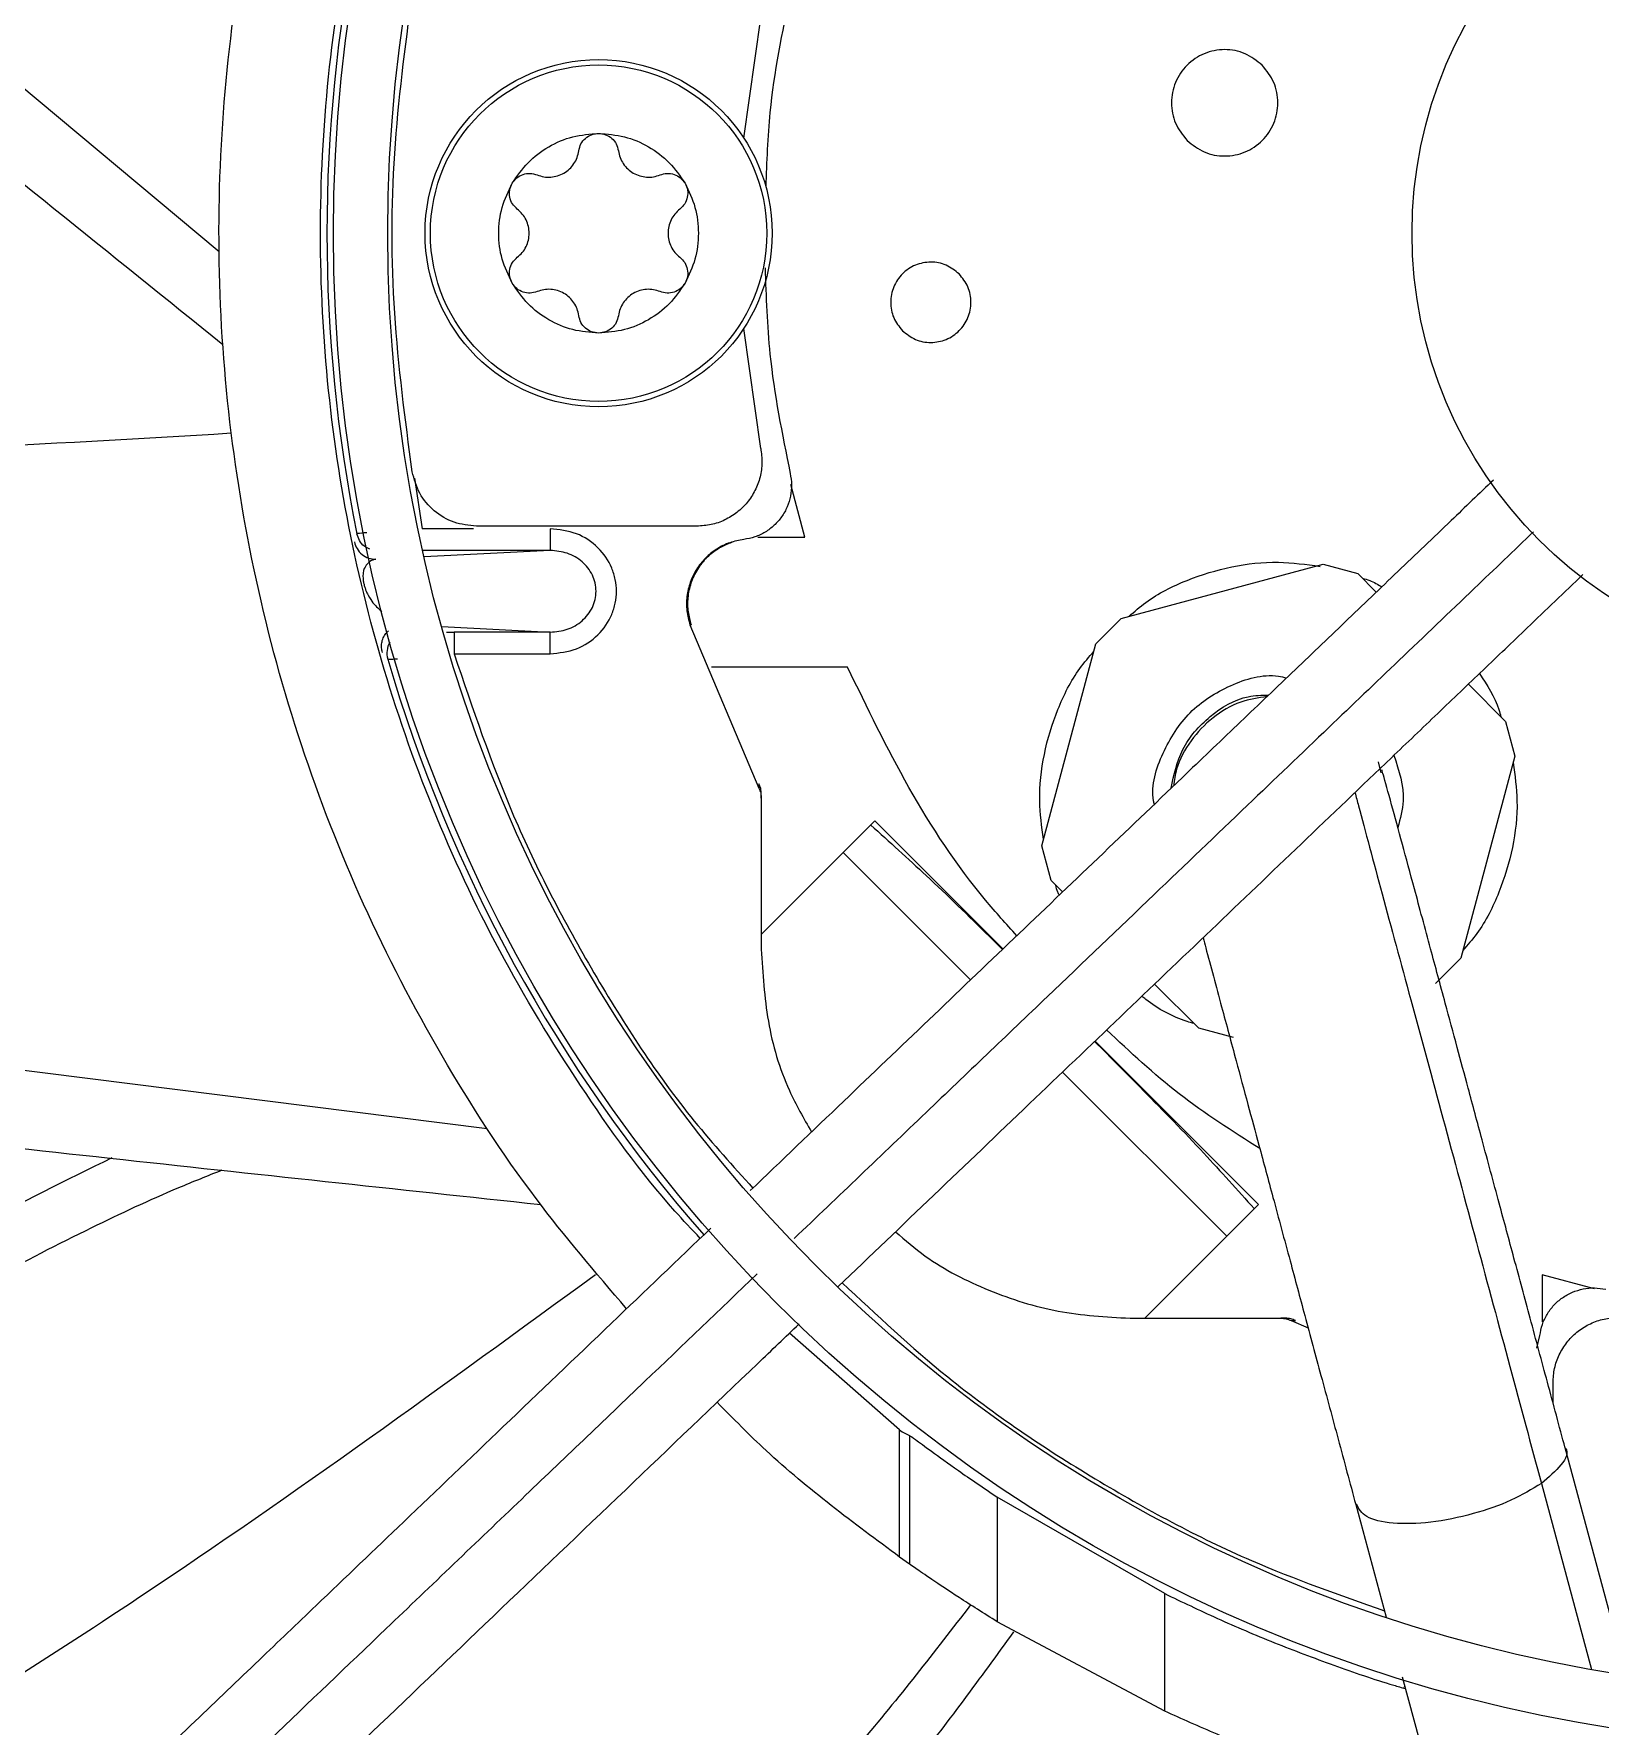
# Model space of a CAD drawing. Header units: inches. Extents: x 1229 to 1453, y -1023 to -720.
# Drawn here: x 1295.885 to 1298.728, y -927.97 to -924.899 of the extents above; entities that cross this region are included whole.
import ezdxf

# ---------------------------------------------------------------- set-up
doc = ezdxf.new("R2010")
doc.units = ezdxf.units.IN
doc.header["$MEASUREMENT"] = 0

msp = doc.modelspace()

# ---------------------------------------------------------------- linework, layer by layer
at = {"color": 18, "linetype": 'Continuous', "lineweight": 25, "true_color": 0x000000}
for p, q in [((1294.7368, -924.0533), (1296.2213, -925.294)), ((1297.1734, -925.088), (1297.2043, -924.8704)), ((1297.2043, -925.6512), (1297.1734, -925.4336)), ((1296.5758, -925.7049), (1296.5901, -925.7969)), ((1297.2841, -925.812), (1297.2589, -925.7168)), ((1296.6832, -925.7969), (1296.5901, -925.7969)), ((1297.0884, -925.7923), (1296.6883, -925.7923)), ((1296.8224, -925.7969), (1296.8224, -925.8363)), ((1297.199, -925.812), (1297.2841, -925.812)), ((1296.8224, -925.8363), (1296.5906, -925.8363)), ((1296.8224, -925.8363), (1296.5932, -925.8479)), ((1297.8587, -925.9596), (1298.2251, -925.8615)), ((1298.2251, -925.8615), (1298.2881, -925.8783)), ((1298.2881, -925.8783), (1298.3216, -925.9119)), ((1296.6254, -925.9746), (1296.8224, -925.9845)), ((1297.0759, -925.9714), (1297.0779, -925.9711)), ((1297.0759, -925.9714), (1297.201, -926.2679)), ((1297.8126, -926.0057), (1297.8587, -925.9596)), ((1296.6339, -925.9845), (1296.6478, -925.9845)), ((1296.8224, -925.9845), (1296.6478, -925.9845)), ((1297.7144, -926.3721), (1297.8126, -926.0057)), ((1296.6478, -926.0239), (1296.8224, -926.0239)), ((1297.3621, -926.0482), (1297.1149, -926.0482)), ((1298.4887, -926.0789), (1298.5563, -926.1466)), ((1298.5563, -926.1466), (1298.5732, -926.2095)), ((1298.3306, -926.2398), (1298.3256, -926.2198)), ((1298.5732, -926.2095), (1298.475, -926.5759)), ((1297.2011, -926.2598), (1297.201, -926.2679)), ((1297.2054, -926.286), (1297.2054, -926.2776)), ((1297.2054, -926.286), (1297.2054, -926.56)), ((1297.4117, -926.327), (1297.3541, -926.3846)), ((1297.4117, -926.327), (1297.644, -926.5594)), ((1297.7313, -926.4351), (1297.7144, -926.3721)), ((1297.3541, -926.3846), (1297.2054, -926.5333)), ((1297.5851, -926.6157), (1297.3541, -926.3846)), ((1297.7522, -926.456), (1297.7313, -926.4351)), ((1298.475, -926.5759), (1298.4289, -926.622)), ((1297.9995, -926.7033), (1297.9193, -926.6231)), ((1294.7869, -926.6436), (1296.708, -926.885)), ((1298.0625, -926.7202), (1297.9995, -926.7033)), ((1297.8111, -926.7265), (1298.1076, -927.023)), ((1298.05, -927.0806), (1297.7522, -926.7827)), ((1298.1076, -927.023), (1298.05, -927.0806)), ((1298.05, -927.0806), (1297.9013, -927.2293)), ((1298.7179, -927.1758), (1298.6227, -927.1506)), ((1298.6227, -927.1506), (1298.6227, -927.2357)), ((1297.8746, -927.2293), (1298.1486, -927.2293)), ((1298.1571, -927.2293), (1298.1486, -927.2293)), ((1298.1668, -927.2337), (1298.1749, -927.2336)), ((1298.1668, -927.2337), (1298.1978, -927.2468)), ((1297.4565, -927.4322), (1297.2564, -927.2565)), ((1298.613, -927.2837), (1298.6184, -927.261)), ((1298.6424, -927.3832), (1298.6424, -927.3462)), ((1297.4565, -927.6627), (1297.4565, -927.4322)), ((1297.4565, -927.4322), (1297.4609, -927.4357)), ((1297.4609, -927.4357), (1297.4743, -927.442)), ((1297.4743, -927.442), (1297.4743, -927.6754)), ((1298.7744, -927.8728), (1298.6644, -927.4648)), ((1298.6212, -927.5292), (1298.7122, -927.8668)), ((1297.9375, -927.729), (1297.6337, -927.5541)), ((1297.6337, -927.5541), (1297.6337, -927.7801)), ((1298.2843, -927.5674), (1298.3395, -927.772)), ((1297.4743, -927.6754), (1297.4565, -927.6627)), ((1297.9375, -927.9423), (1297.9375, -927.729)), ((1297.9375, -927.9423), (1297.6337, -927.7801)), ((1298.3686, -927.8799), (1298.4969, -928.3559)), ((1298.372, -927.8989), (1298.3713, -927.8983))]:
    msp.add_line(p, q, dxfattribs=at)
for centre, radius in [((1299.1739, -925.2608), 11.7126), ((1299.1739, -925.2608), 8.5704), ((1299.1739, -925.2608), 8.472), ((1299.1739, -925.2608), 6.6478), ((1299.1739, -925.2608), 6.5493), ((1299.1739, -925.2608), 4.7037), ((1299.1739, -925.2608), 4.6053), ((1299.1739, -925.2608), 2.745), ((1299.1739, -925.2608), 2.6465), ((1299.1739, -925.2608), 0.7874), ((1296.9101, -925.2608), 0.315), ((1296.9101, -925.2608), 0.3053)]:
    msp.add_circle(centre, radius, dxfattribs=at)
for centre, radius, start, end in [((1299.1739, -925.2608), 2.7569, 168.5929, 191.4071), ((1296.5652, -926.0225), 0.0394, 150.1073, 196.2689), ((1299.1739, -925.2608), 2.7569, 196.2782, 221.2445)]:
    msp.add_arc(centre, radius, start, end, dxfattribs=at)
for points, knots in [([(1287.4643, -925.2608), (1287.4692, -925.0053), (1287.4788, -924.4944), (1287.5568, -923.7313), (1287.681, -922.9748), (1287.8553, -922.228), (1288.0778, -921.4942), (1288.3479, -920.7766), (1288.6644, -920.0781), (1289.0259, -919.4019), (1289.4308, -918.7507), (1289.8774, -918.1274), (1290.3639, -917.5347), (1290.8881, -916.975), (1291.4477, -916.4508), (1292.0405, -915.9644), (1292.6637, -915.5177), (1293.3149, -915.1128), (1293.9912, -914.7513), (1294.6896, -914.4349), (1295.4073, -914.1648), (1296.141, -913.9422), (1296.8878, -913.7681), (1297.6444, -913.6432), (1298.4075, -913.568), (1299.1739, -913.5429), (1299.9402, -913.568), (1300.7033, -913.6432), (1301.4599, -913.7681), (1302.2067, -913.9422), (1302.9404, -914.1648), (1303.6581, -914.4349), (1304.3565, -914.7513), (1305.0328, -915.1128), (1305.684, -915.5177), (1306.3073, -915.9644), (1306.9, -916.4508), (1307.4597, -916.975), (1307.9838, -917.5347), (1308.4703, -918.1274), (1308.9169, -918.7507), (1309.3218, -919.4019), (1309.6833, -920.0781), (1309.9998, -920.7766), (1310.2699, -921.4942), (1310.4924, -922.228), (1310.6667, -922.9748), (1310.7909, -923.7313), (1310.8689, -924.4944), (1310.8786, -925.0053), (1310.8834, -925.2608)], [0, 0, 0, 0, 0.020833, 0.041667, 0.0625, 0.083333, 0.104167, 0.125, 0.145833, 0.166667, 0.1875, 0.208333, 0.229167, 0.25, 0.270833, 0.291667, 0.3125, 0.333333, 0.354167, 0.375, 0.395833, 0.416667, 0.4375, 0.458333, 0.479167, 0.5, 0.520833, 0.541667, 0.5625, 0.583333, 0.604167, 0.625, 0.645833, 0.666667, 0.6875, 0.708333, 0.729167, 0.75, 0.770833, 0.791667, 0.8125, 0.833333, 0.854167, 0.875, 0.895833, 0.916667, 0.9375, 0.958333, 0.979167, 1, 1, 1, 1]), ([(1296.9608, -927.2122), (1296.9047, -927.1466), (1296.7813, -927.0025), (1296.6218, -926.7557), (1296.4786, -926.4803), (1296.3657, -926.1909), (1296.2836, -925.8914), (1296.2335, -925.5849), (1296.2157, -925.2748), (1296.2305, -924.9646), (1296.2778, -924.6577), (1296.357, -924.3573), (1296.4673, -924.0671), (1296.6071, -923.7896), (1296.7767, -923.5298), (1296.9261, -923.3362), (1297.0263, -923.2379), (1297.0527, -923.2121)], [0, 0, 0, 0, 0.05882, 0.129282, 0.199743, 0.270205, 0.340667, 0.411128, 0.48159, 0.552051, 0.622513, 0.692975, 0.763436, 0.833898, 0.904359, 0.974821, 1, 1, 1, 1]), ([(1297.0945, -927.0845), (1297.079, -927.0681), (1296.9984, -926.9826), (1296.8744, -926.8087), (1296.7259, -926.5652), (1296.6052, -926.3062), (1296.5112, -926.0366), (1296.4455, -925.7587), (1296.4088, -925.4755), (1296.4014, -925.19), (1296.4234, -924.9053), (1296.4745, -924.6243), (1296.5542, -924.3501), (1296.6619, -924.0856), (1296.7957, -923.8331), (1296.9566, -923.5976), (1297.0856, -923.4341), (1297.1666, -923.3563), (1297.179, -923.3443)], [0, 0, 0, 0, 0.016441, 0.085793, 0.155147, 0.2245, 0.293853, 0.363206, 0.432559, 0.501912, 0.571266, 0.640619, 0.709972, 0.779325, 0.848678, 0.918031, 0.987384, 1, 1, 1, 1]), ([(1296.228, -925.4631), (1295.8194, -925.1342), (1295.3057, -924.7208), (1294.7963, -924.3029), (1294.6921, -924.2174)], [0, 0, 0, 0, 0.7955294, 1, 1, 1, 1]), ([(1296.5718, -925.6936), (1296.5591, -925.5978), (1296.5337, -925.4062), (1296.5337, -925.1154), (1296.5591, -924.9238), (1296.5718, -924.828)], [0, 0, 0, 0, 0.333333, 0.666667, 1, 1, 1, 1]), ([(1297.2578, -924.8248), (1297.243, -924.8968), (1297.2192, -925.0131), (1297.2151, -925.1316), (1297.2135, -925.1768)], [0, 0, 0, 0, 0.618438, 1, 1, 1, 1]), ([(1298.1146, -924.956), (1298.1046, -924.9481), (1298.0847, -924.9323), (1298.0463, -924.9253), (1298.0085, -924.9327), (1297.9764, -924.9542), (1297.9549, -924.9863), (1297.9475, -925.024), (1297.9545, -925.0625), (1297.9703, -925.0824), (1297.9782, -925.0924)], [0, 0, 0, 0, 0.1249932, 0.2499947, 0.3749962, 0.5000024, 0.6250019, 0.7500011, 0.8750005, 1, 1, 1, 1]), ([(1297.9782, -925.0924), (1297.9881, -925.1003), (1298.008, -925.1161), (1298.0465, -925.123), (1298.0842, -925.1156), (1298.1164, -925.0941), (1298.1379, -925.062), (1298.1452, -925.0243), (1298.1383, -924.9858), (1298.1225, -924.9659), (1298.1146, -924.956)], [0, 0, 0, 0, 0.125004, 0.250003, 0.375003, 0.499994, 0.625, 0.749997, 0.874994, 1, 1, 1, 1]), ([(1296.7532, -925.1702), (1296.7622, -925.1571), (1296.7801, -925.131), (1296.8186, -925.1024), (1296.8626, -925.0833), (1296.8943, -925.0809), (1296.9101, -925.0797)], [0, 0, 0, 0, 0.25, 0.50001, 0.750001, 1, 1, 1, 1]), ([(1296.8741, -925.1112), (1296.8752, -925.1069), (1296.8772, -925.0984), (1296.8857, -925.0882), (1296.897, -925.0811), (1296.9057, -925.0802), (1296.9101, -925.0797)], [0, 0, 0, 0, 0.25, 0.500031, 0.75007, 1, 1, 1, 1]), ([(1296.9101, -925.0797), (1296.9144, -925.0802), (1296.9231, -925.0811), (1296.9344, -925.0882), (1296.943, -925.0984), (1296.945, -925.1069), (1296.946, -925.1112)], [0, 0, 0, 0, 0.249996, 0.500014, 0.750022, 1, 1, 1, 1]), ([(1296.9101, -925.0797), (1296.9259, -925.0809), (1296.9575, -925.0833), (1297.0015, -925.1024), (1297.0401, -925.131), (1297.058, -925.1571), (1297.0669, -925.1702)], [0, 0, 0, 0, 0.250018, 0.500003, 0.750006, 1, 1, 1, 1]), ([(1296.7985, -925.1549), (1296.8025, -925.1562), (1296.8105, -925.1589), (1296.8232, -925.1594), (1296.8357, -925.1571), (1296.8473, -925.1521), (1296.8575, -925.1445), (1296.8657, -925.1348), (1296.8716, -925.1236), (1296.8733, -925.1153), (1296.8741, -925.1112)], [0, 0, 0, 0, 0.125008, 0.250001, 0.375007, 0.500004, 0.625003, 0.750012, 0.874992, 1, 1, 1, 1]), ([(1296.946, -925.1112), (1296.9468, -925.1153), (1296.9485, -925.1236), (1296.9545, -925.1348), (1296.9626, -925.1445), (1296.9728, -925.1521), (1296.9845, -925.1571), (1296.997, -925.1594), (1297.0097, -925.1589), (1297.0177, -925.1562), (1297.0217, -925.1549)], [0, 0, 0, 0, 0.125008, 0.249988, 0.374997, 0.499996, 0.624993, 0.749999, 0.874992, 1, 1, 1, 1]), ([(1296.7532, -925.1702), (1296.7558, -925.1667), (1296.7609, -925.1596), (1296.7727, -925.1534), (1296.7859, -925.1511), (1296.7943, -925.1536), (1296.7985, -925.1549)], [0, 0, 0, 0, 0.249989, 0.499993, 0.750051, 1, 1, 1, 1]), ([(1297.0217, -925.1549), (1297.0259, -925.1536), (1297.0343, -925.1511), (1297.0474, -925.1534), (1297.0592, -925.1596), (1297.0643, -925.1667), (1297.0669, -925.1702)], [0, 0, 0, 0, 0.2499487, 0.5000075, 0.7500107, 1, 1, 1, 1]), ([(1296.7532, -925.3513), (1296.7464, -925.3371), (1296.7326, -925.3085), (1296.7271, -925.2608), (1296.7326, -925.2131), (1296.7464, -925.1845), (1296.7532, -925.1702)], [0, 0, 0, 0, 0.25, 0.5, 0.75, 1, 1, 1, 1]), ([(1296.7625, -925.2171), (1296.7594, -925.2141), (1296.753, -925.2081), (1296.7484, -925.1956), (1296.7479, -925.1822), (1296.7515, -925.1742), (1296.7532, -925.1702)], [0, 0, 0, 0, 0.24999, 0.499996, 0.749992, 1, 1, 1, 1]), ([(1297.0669, -925.1702), (1297.0687, -925.1742), (1297.0723, -925.1822), (1297.0718, -925.1956), (1297.0671, -925.2081), (1297.0608, -925.2141), (1297.0576, -925.2171)], [0, 0, 0, 0, 0.250008, 0.500004, 0.75001, 1, 1, 1, 1]), ([(1297.0669, -925.1702), (1297.0738, -925.1845), (1297.0875, -925.2131), (1297.093, -925.2608), (1297.0875, -925.3085), (1297.0738, -925.3371), (1297.0669, -925.3513)], [0, 0, 0, 0, 0.25, 0.5, 0.75, 1, 1, 1, 1]), ([(1296.7625, -925.3045), (1296.7657, -925.3017), (1296.772, -925.2961), (1296.7788, -925.2853), (1296.7831, -925.2734), (1296.7845, -925.2608), (1296.7831, -925.2482), (1296.7788, -925.2363), (1296.772, -925.2255), (1296.7657, -925.2199), (1296.7625, -925.2171)], [0, 0, 0, 0, 0.125011, 0.250004, 0.375001, 0.5, 0.624999, 0.749996, 0.874989, 1, 1, 1, 1]), ([(1297.0576, -925.2171), (1297.0544, -925.2199), (1297.0481, -925.2255), (1297.0414, -925.2363), (1297.0371, -925.2482), (1297.0356, -925.2608), (1297.0371, -925.2734), (1297.0414, -925.2853), (1297.0481, -925.2961), (1297.0544, -925.3017), (1297.0576, -925.3045)], [0, 0, 0, 0, 0.125011, 0.250004, 0.375001, 0.5, 0.624999, 0.749996, 0.874989, 1, 1, 1, 1]), ([(1310.8834, -925.2608), (1310.8786, -925.5163), (1310.8689, -926.0272), (1310.7909, -926.7903), (1310.6667, -927.5468), (1310.4924, -928.2936), (1310.2699, -929.0274), (1309.9998, -929.745), (1309.6833, -930.4435), (1309.3218, -931.1197), (1308.9169, -931.7709), (1308.4703, -932.3942), (1307.9838, -932.9869), (1307.4597, -933.5466), (1306.9, -934.0708), (1306.3073, -934.5572), (1305.684, -935.0039), (1305.0328, -935.4088), (1304.3565, -935.7703), (1303.6581, -936.0867), (1302.9404, -936.3568), (1302.2067, -936.5794), (1301.4599, -936.7535), (1300.7033, -936.8784), (1299.9402, -936.9536), (1299.1739, -936.9787), (1298.4075, -936.9536), (1297.6444, -936.8784), (1296.8878, -936.7535), (1296.141, -936.5794), (1295.4073, -936.3568), (1294.6896, -936.0867), (1293.9912, -935.7702), (1293.3149, -935.4088), (1292.6637, -935.0039), (1292.0405, -934.5572), (1291.4477, -934.0708), (1290.8881, -933.5466), (1290.3639, -932.9869), (1289.8774, -932.3942), (1289.4308, -931.7709), (1289.0259, -931.1197), (1288.6644, -930.4435), (1288.3479, -929.745), (1288.0778, -929.0274), (1287.8553, -928.2936), (1287.681, -927.5468), (1287.5568, -926.7903), (1287.4788, -926.0272), (1287.4692, -925.5163), (1287.4643, -925.2608)], [0, 0, 0, 0, 0.020833, 0.041667, 0.0625, 0.083333, 0.104167, 0.125, 0.145833, 0.166667, 0.1875, 0.208333, 0.229167, 0.25, 0.270833, 0.291667, 0.3125, 0.333333, 0.354167, 0.375, 0.395833, 0.416667, 0.4375, 0.458333, 0.479167, 0.5, 0.520833, 0.541667, 0.5625, 0.583333, 0.604167, 0.625, 0.645833, 0.666667, 0.6875, 0.708333, 0.729167, 0.75, 0.770833, 0.791667, 0.8125, 0.833333, 0.854167, 0.875, 0.895833, 0.916667, 0.9375, 0.958333, 0.979167, 1, 1, 1, 1]), ([(1296.7532, -925.3513), (1296.7515, -925.3474), (1296.7479, -925.3394), (1296.7484, -925.326), (1296.753, -925.3135), (1296.7594, -925.3075), (1296.7625, -925.3045)], [0, 0, 0, 0, 0.250008, 0.500004, 0.75001, 1, 1, 1, 1]), ([(1297.0576, -925.3045), (1297.0608, -925.3075), (1297.0671, -925.3135), (1297.0718, -925.326), (1297.0723, -925.3394), (1297.0687, -925.3474), (1297.0669, -925.3513)], [0, 0, 0, 0, 0.24999, 0.499996, 0.749992, 1, 1, 1, 1]), ([(1297.2123, -925.3235), (1297.214, -925.3759), (1297.2181, -925.5015), (1297.2432, -925.6248), (1297.2578, -925.6967)], [0, 0, 0, 0, 0.416577, 1, 1, 1, 1]), ([(1297.5645, -925.3346), (1297.557, -925.3286), (1297.5419, -925.3167), (1297.5129, -925.3114), (1297.4844, -925.317), (1297.4601, -925.3332), (1297.4439, -925.3575), (1297.4384, -925.386), (1297.4436, -925.415), (1297.4555, -925.4301), (1297.4615, -925.4376)], [0, 0, 0, 0, 0.124989, 0.249992, 0.374996, 0.500002, 0.625002, 0.750001, 0.875, 1, 1, 1, 1]), ([(1297.4615, -925.4376), (1297.469, -925.4435), (1297.484, -925.4555), (1297.5131, -925.4607), (1297.5416, -925.4551), (1297.5658, -925.4389), (1297.5821, -925.4146), (1297.5876, -925.3862), (1297.5824, -925.3571), (1297.5705, -925.3421), (1297.5645, -925.3346)], [0, 0, 0, 0, 0.125005, 0.250008, 0.37501, 0.499998, 0.624997, 0.749999, 0.875001, 1, 1, 1, 1]), ([(1296.9101, -925.4419), (1296.8943, -925.4407), (1296.8626, -925.4383), (1296.8186, -925.4192), (1296.7801, -925.3906), (1296.7622, -925.3644), (1296.7532, -925.3513)], [0, 0, 0, 0, 0.2499995, 0.4999904, 0.7499998, 1, 1, 1, 1]), ([(1296.7985, -925.3667), (1296.7943, -925.368), (1296.7859, -925.3705), (1296.7727, -925.3682), (1296.7609, -925.362), (1296.7558, -925.3549), (1296.7532, -925.3513)], [0, 0, 0, 0, 0.249949, 0.500007, 0.750011, 1, 1, 1, 1]), ([(1296.8741, -925.4104), (1296.8733, -925.4063), (1296.8716, -925.398), (1296.8657, -925.3868), (1296.8575, -925.3771), (1296.8473, -925.3695), (1296.8357, -925.3645), (1296.8232, -925.3622), (1296.8105, -925.3627), (1296.8025, -925.3654), (1296.7985, -925.3667)], [0, 0, 0, 0, 0.125008, 0.249988, 0.374997, 0.499996, 0.624993, 0.749999, 0.874992, 1, 1, 1, 1]), ([(1297.0669, -925.3513), (1297.058, -925.3644), (1297.0401, -925.3906), (1297.0015, -925.4192), (1296.9575, -925.4383), (1296.9259, -925.4407), (1296.9101, -925.4419)], [0, 0, 0, 0, 0.249994, 0.499997, 0.749982, 1, 1, 1, 1]), ([(1297.0217, -925.3667), (1297.0177, -925.3654), (1297.0097, -925.3627), (1296.997, -925.3622), (1296.9845, -925.3645), (1296.9728, -925.3695), (1296.9626, -925.3771), (1296.9545, -925.3868), (1296.9485, -925.398), (1296.9468, -925.4063), (1296.946, -925.4104)], [0, 0, 0, 0, 0.125008, 0.250001, 0.375007, 0.500004, 0.625003, 0.750012, 0.874992, 1, 1, 1, 1]), ([(1297.0669, -925.3513), (1297.0643, -925.3549), (1297.0592, -925.362), (1297.0474, -925.3682), (1297.0343, -925.3705), (1297.0259, -925.368), (1297.0217, -925.3667)], [0, 0, 0, 0, 0.249989, 0.499993, 0.750051, 1, 1, 1, 1]), ([(1296.9101, -925.4419), (1296.9057, -925.4414), (1296.897, -925.4405), (1296.8857, -925.4334), (1296.8772, -925.4232), (1296.8752, -925.4147), (1296.8741, -925.4104)], [0, 0, 0, 0, 0.249996, 0.500013, 0.750022, 1, 1, 1, 1]), ([(1296.946, -925.4104), (1296.945, -925.4147), (1296.943, -925.4232), (1296.9344, -925.4334), (1296.9231, -925.4405), (1296.9144, -925.4414), (1296.9101, -925.4419)], [0, 0, 0, 0, 0.249999, 0.50003, 0.75007, 1, 1, 1, 1]), ([(1294.5918, -925.6665), (1294.8049, -925.6689), (1295.3559, -925.6752), (1295.906, -925.643), (1296.2434, -925.6232)], [0, 0, 0, 0, 0.386729, 1, 1, 1, 1]), ([(1297.2043, -925.6512), (1297.2054, -925.6599), (1297.2077, -925.6771), (1297.2039, -925.7032), (1297.1948, -925.7278), (1297.1805, -925.7498), (1297.1617, -925.7681), (1297.1393, -925.7818), (1297.1145, -925.7906), (1297.0971, -925.7917), (1297.0884, -925.7923)], [0, 0, 0, 0, 0.125001, 0.250001, 0.374998, 0.500001, 0.625014, 0.749999, 0.875017, 1, 1, 1, 1]), ([(1296.6883, -925.7923), (1296.6745, -925.7909), (1296.6468, -925.788), (1296.6105, -925.766), (1296.5828, -925.7339), (1296.5755, -925.707), (1296.5718, -925.6936)], [0, 0, 0, 0, 0.250009, 0.500005, 0.749994, 1, 1, 1, 1]), ([(1297.2578, -925.6967), (1297.2589, -925.7035), (1297.2611, -925.7171), (1297.259, -925.7378), (1297.253, -925.7575), (1297.2429, -925.7756), (1297.2293, -925.7913), (1297.2127, -925.8036), (1297.194, -925.8126), (1297.1804, -925.8151), (1297.1737, -925.8163)], [0, 0, 0, 0, 0.124963, 0.249993, 0.374924, 0.499989, 0.624924, 0.749981, 0.874946, 1, 1, 1, 1]), ([(1298.5344, -925.7086), (1298.5086, -925.7331), (1298.4508, -925.7884), (1298.3609, -925.8743), (1298.2646, -925.9664), (1298.1674, -926.0593), (1298.069, -926.1533), (1297.9008, -926.314), (1297.6626, -926.5416), (1297.4012, -926.7914), (1297.2418, -926.9438), (1297.1852, -926.9978)], [0, 0, 0, 0, 0.05711, 0.128549, 0.199694, 0.271209, 0.344556, 0.418387, 0.645032, 0.874058, 1, 1, 1, 1]), ([(1296.8224, -926.0239), (1296.8386, -926.0221), (1296.8704, -926.0186), (1296.9104, -925.9917), (1296.9323, -925.9601), (1296.941, -925.932), (1296.9432, -925.9104), (1296.941, -925.8888), (1296.9323, -925.8607), (1296.9104, -925.8291), (1296.8704, -925.8022), (1296.8386, -925.7987), (1296.8224, -925.7969)], [0, 0, 0, 0, 0.13208, 0.259807, 0.381605, 0.440901, 0.500003, 0.559051, 0.618404, 0.740194, 0.86792, 1, 1, 1, 1]), ([(1296.4669, -925.8209), (1296.4682, -925.8251), (1296.4709, -925.8337), (1296.4802, -925.844), (1296.4922, -925.851), (1296.5011, -925.8519), (1296.5055, -925.8523)], [0, 0, 0, 0, 0.242701, 0.500196, 0.757576, 1, 1, 1, 1]), ([(1296.4895, -925.8042), (1296.4862, -925.8045), (1296.4738, -925.8055), (1296.4724, -925.8058), (1296.4714, -925.8061)], [0, 0, 0, 0, 0.270825, 1, 1, 1, 1]), ([(1296.4949, -925.8343), (1296.4915, -925.8326), (1296.4839, -925.829), (1296.4753, -925.8188), (1296.4727, -925.8102), (1296.4714, -925.8061)], [0, 0, 0, 0, 0.296439, 0.658772, 1, 1, 1, 1]), ([(1297.1737, -925.8163), (1297.165, -925.8179), (1297.1478, -925.8211), (1297.1241, -925.8331), (1297.1034, -925.8495), (1297.087, -925.8702), (1297.0755, -925.8939), (1297.0696, -925.9196), (1297.0691, -925.9461), (1297.0736, -925.963), (1297.0759, -925.9714)], [0, 0, 0, 0, 0.125215, 0.25039, 0.375498, 0.500529, 0.625476, 0.750352, 0.875182, 1, 1, 1, 1]), ([(1297.1516, -925.8215), (1297.1514, -925.8215), (1297.1429, -925.8235), (1297.1271, -925.8323), (1297.1057, -925.8485), (1297.0885, -925.8703), (1297.0767, -925.8954), (1297.0712, -925.9218), (1297.0714, -925.9475), (1297.0758, -925.9635), (1297.0779, -925.9711)], [0, 0, 0, 0, 0.002793, 0.141481, 0.287565, 0.43758, 0.587496, 0.733301, 0.871597, 1, 1, 1, 1]), ([(1297.0933, -925.8656), (1297.094, -925.8644), (1297.0989, -925.8561), (1297.1118, -925.8438), (1297.1309, -925.8296), (1297.1452, -925.824), (1297.1522, -925.8212)], [0, 0, 0, 0, 0.0563013, 0.3807842, 0.6971078, 1, 1, 1, 1]), ([(1298.6071, -925.8024), (1298.5714, -925.8365), (1298.49, -925.9143), (1298.3661, -926.0327), (1298.2287, -926.164), (1298.0804, -926.3057), (1297.9102, -926.4684), (1297.7158, -926.6542), (1297.498, -926.8623), (1297.3449, -927.0086), (1297.2651, -927.0848)], [0, 0, 0, 0, 0.079852, 0.181674, 0.276801, 0.38677, 0.51305, 0.657293, 0.821408, 1, 1, 1, 1]), ([(1296.5055, -925.8523), (1296.502, -925.8531), (1296.4949, -925.8548), (1296.4869, -925.8642), (1296.4821, -925.8743), (1296.4825, -925.8877), (1296.483, -925.8916), (1296.4835, -925.8948), (1296.4843, -925.8982), (1296.4852, -925.9016), (1296.4862, -925.9047), (1296.4886, -925.911), (1296.4937, -925.9213), (1296.5045, -925.9375), (1296.5118, -925.9431), (1296.5169, -925.947)], [0, 0, 0, 0, 0.207855, 0.412922, 0.557567, 0.578568, 0.588222, 0.597281, 0.606001, 0.614865, 0.624252, 0.634271, 0.678704, 0.77663, 1, 1, 1, 1]), ([(1296.8224, -925.9845), (1296.8329, -925.9835), (1296.8537, -925.9816), (1296.8768, -925.9679), (1296.8911, -925.9531), (1296.8992, -925.94), (1296.9043, -925.9256), (1296.906, -925.9104), (1296.9043, -925.8952), (1296.8992, -925.8808), (1296.8911, -925.8677), (1296.8768, -925.8529), (1296.8537, -925.8392), (1296.8329, -925.8373), (1296.8224, -925.8363)], [0, 0, 0, 0, 0.127646, 0.253731, 0.316129, 0.377882, 0.439094, 0.5, 0.560906, 0.622118, 0.683871, 0.746269, 0.872354, 1, 1, 1, 1]), ([(1297.8725, -925.9559), (1297.8825, -925.9473), (1297.914, -925.92), (1297.9774, -925.8885), (1298.0586, -925.8635), (1298.141, -925.8544), (1298.1943, -925.8617), (1298.2195, -925.8652)], [0, 0, 0, 0, 0.107194, 0.336385, 0.565575, 0.794768, 1, 1, 1, 1]), ([(1297.0773, -925.9713), (1297.0742, -925.9573), (1297.0695, -925.9356), (1297.0741, -925.9055), (1297.0813, -925.8837), (1297.0895, -925.8713), (1297.0933, -925.8656)], [0, 0, 0, 0, 0.3849198, 0.5963778, 0.8156775, 1, 1, 1, 1]), ([(1297.345, -927.1719), (1297.4607, -927.0613), (1297.6863, -926.8457), (1298.0211, -926.5258), (1298.2681, -926.2897), (1298.4325, -926.1326), (1298.5147, -926.0541), (1298.6025, -925.9702), (1298.6629, -925.9124), (1298.6967, -925.8802)], [0, 0, 0, 0, 0.2572, 0.501376, 0.742891, 0.8052, 0.866002, 0.925153, 1, 1, 1, 1]), ([(1298.2965, -925.8868), (1298.3009, -925.888), (1298.3134, -925.8913), (1298.3244, -925.8981), (1298.3315, -925.9024)], [0, 0, 0, 0, 0.353533, 1, 1, 1, 1]), ([(1296.5176, -926.0212), (1296.517, -926.0186), (1296.5157, -926.013), (1296.5162, -926.004), (1296.5188, -925.995), (1296.523, -925.9873), (1296.5269, -925.9836), (1296.5285, -925.9821)], [0, 0, 0, 0, 0.1921485, 0.4004673, 0.6211874, 0.8486075, 1, 1, 1, 1]), ([(1296.6478, -925.9845), (1296.6478, -925.9852), (1296.6478, -925.9865), (1296.6478, -925.9957), (1296.6478, -926.0086), (1296.6478, -926.0188), (1296.6478, -926.0239)], [0, 0, 0, 0, 0.2500041, 0.4999999, 0.7499969, 1, 1, 1, 1]), ([(1296.8224, -926.0239), (1296.8224, -926.0188), (1296.8224, -926.0086), (1296.8224, -925.9957), (1296.8224, -925.9865), (1296.8224, -925.9852), (1296.8224, -925.9845)], [0, 0, 0, 0, 0.2500031, 0.5000001, 0.7499959, 1, 1, 1, 1]), ([(1296.5274, -926.0336), (1296.529, -926.0336), (1296.5313, -926.0337), (1296.542, -926.0329), (1296.5452, -926.0327)], [0, 0, 0, 0, 0.7037932, 1, 1, 1, 1]), ([(1296.6478, -926.0239), (1296.6813, -926.1229), (1296.7492, -926.323), (1296.8982, -926.6063), (1297.0448, -926.8331), (1297.1539, -926.9533), (1297.1901, -926.9932)], [0, 0, 0, 0, 0.279586, 0.565486, 0.855754, 1, 1, 1, 1]), ([(1297.7176, -926.3604), (1297.7144, -926.3372), (1297.7075, -926.286), (1297.7165, -926.2057), (1297.7415, -926.1244), (1297.773, -926.061), (1297.8002, -926.0296), (1297.8089, -926.0195)], [0, 0, 0, 0, 0.191822, 0.424881, 0.65794, 0.890999, 1, 1, 1, 1]), ([(1297.6692, -926.5353), (1297.6499, -926.514), (1297.5753, -926.4317), (1297.469, -926.2693), (1297.3976, -926.1217), (1297.3621, -926.0482)], [0, 0, 0, 0, 0.148915, 0.576562, 1, 1, 1, 1]), ([(1297.9186, -926.2969), (1297.9182, -926.2949), (1297.9117, -926.264), (1297.9316, -926.2018), (1297.979, -926.1262), (1298.0548, -926.0782), (1298.12, -926.0587), (1298.1538, -926.0663), (1298.1588, -926.0674)], [0, 0, 0, 0, 0.016573, 0.252241, 0.48791, 0.723573, 0.959246, 1, 1, 1, 1]), ([(1298.5089, -926.0596), (1298.5225, -926.0807), (1298.5385, -926.1056), (1298.5466, -926.1337), (1298.5479, -926.1381)], [0, 0, 0, 0, 0.845357, 1, 1, 1, 1]), ([(1297.9492, -926.2677), (1297.9544, -926.2435), (1297.9652, -926.1935), (1298.0173, -926.1348), (1298.075, -926.1001), (1298.1136, -926.099), (1298.1261, -926.0987)], [0, 0, 0, 0, 0.2752, 0.567738, 0.860276, 1, 1, 1, 1]), ([(1298.1233, -926.1013), (1298.1071, -926.1039), (1298.0718, -926.1095), (1298.0234, -926.138), (1297.9835, -926.1801), (1297.9591, -926.2238), (1297.9552, -926.2532), (1297.9539, -926.2633)], [0, 0, 0, 0, 0.194003, 0.421826, 0.649697, 0.879887, 1, 1, 1, 1]), ([(1298.3537, -926.2079), (1298.3627, -926.2356), (1298.3769, -926.2793), (1298.365, -926.323), (1298.3606, -926.3391)], [0, 0, 0, 0, 0.632258, 1, 1, 1, 1]), ([(1298.57, -926.2213), (1298.5732, -926.2444), (1298.5802, -926.2957), (1298.5711, -926.376), (1298.5461, -926.4573), (1298.5147, -926.5207), (1298.4874, -926.5521), (1298.4787, -926.5621)], [0, 0, 0, 0, 0.191822, 0.424881, 0.65794, 0.890999, 1, 1, 1, 1]), ([(1298.6644, -927.4649), (1298.6537, -927.4254), (1298.633, -927.3485), (1298.6017, -927.2325), (1298.5724, -927.1238), (1298.5432, -927.0155), (1298.5154, -926.9122), (1298.4899, -926.8178), (1298.4676, -926.7352), (1298.4447, -926.6502), (1298.4183, -926.5522), (1298.3919, -926.4544), (1298.3678, -926.3654), (1298.3484, -926.2943), (1298.3352, -926.2458), (1298.3325, -926.2369), (1298.3317, -926.2343)], [0, 0, 0, 0, 0.086555, 0.168328, 0.244021, 0.312727, 0.392558, 0.458548, 0.511091, 0.569457, 0.6439, 0.731959, 0.805123, 0.883046, 0.965405, 1, 1, 1, 1]), ([(1297.201, -926.2679), (1297.2023, -926.2708), (1297.2048, -926.2766), (1297.2052, -926.2829), (1297.2054, -926.286)], [0, 0, 0, 0, 0.499793, 1, 1, 1, 1]), ([(1297.2054, -926.2776), (1297.2052, -926.2745), (1297.2048, -926.2683), (1297.2023, -926.2626), (1297.2011, -926.2598)], [0, 0, 0, 0, 0.500006, 1, 1, 1, 1]), ([(1298.2829, -926.2755), (1298.285, -926.2834), (1298.2928, -926.3127), (1298.3093, -926.3744), (1298.3399, -926.4882), (1298.3844, -926.6524), (1298.4428, -926.8671), (1298.5034, -927.0919), (1298.564, -927.3171), (1298.6023, -927.4591), (1298.6212, -927.5292)], [0, 0, 0, 0, 0.027557, 0.102361, 0.178933, 0.337215, 0.501507, 0.66908, 0.836408, 1, 1, 1, 1]), ([(1297.4041, -926.3346), (1297.4378, -926.3649), (1297.5108, -926.4306), (1297.5894, -926.5071), (1297.6349, -926.5523), (1297.643, -926.5603)], [0, 0, 0, 0, 0.414437, 0.895928, 1, 1, 1, 1]), ([(1297.7464, -926.4616), (1297.7454, -926.4599), (1297.7422, -926.4543), (1297.7408, -926.448), (1297.7398, -926.4436)], [0, 0, 0, 0, 0.293997, 1, 1, 1, 1]), ([(1297.2054, -926.56), (1297.208, -926.6037), (1297.2133, -926.6911), (1297.2462, -926.8041), (1297.2823, -926.8667), (1297.2965, -926.8914)], [0, 0, 0, 0, 0.377261, 0.754522, 1, 1, 1, 1]), ([(1298.0071, -926.5392), (1298.0087, -926.5452), (1298.0188, -926.5826), (1298.0392, -926.6582), (1298.065, -926.7543), (1298.0879, -926.839), (1298.1102, -926.9217), (1298.1357, -927.0164), (1298.1636, -927.1199), (1298.1928, -927.2281), (1298.222, -927.3364), (1298.2531, -927.4518), (1298.2737, -927.5282), (1298.2843, -927.5674)], [0, 0, 0, 0, 0.022461, 0.139942, 0.23925, 0.316788, 0.387556, 0.476244, 0.58317, 0.674969, 0.775927, 0.884842, 1, 1, 1, 1]), ([(1297.9911, -926.6949), (1297.9867, -926.6936), (1297.9553, -926.6844), (1297.9226, -926.6671), (1297.8985, -926.6471), (1297.8962, -926.6451)], [0, 0, 0, 0, 0.126271, 0.915352, 1, 1, 1, 1]), ([(1298.1102, -926.9217), (1298.0603, -926.8901), (1297.9609, -926.827), (1297.875, -926.7464), (1297.8322, -926.7063)], [0, 0, 0, 0, 0.501717, 1, 1, 1, 1]), ([(1297.8103, -926.7272), (1297.8397, -926.7567), (1297.9064, -926.8237), (1298.0041, -926.9238), (1298.0697, -926.9968), (1298.1001, -927.0306)], [0, 0, 0, 0, 0.298071, 0.675346, 1, 1, 1, 1]), ([(1296.8051, -927.0236), (1296.2835, -926.9679), (1295.627, -926.8977), (1294.9717, -926.8214), (1294.8371, -926.8058)], [0, 0, 0, 0, 0.7945498, 1, 1, 1, 1]), ([(1296.0268, -926.9385), (1295.9438, -926.9792), (1295.7152, -927.0915), (1295.4201, -927.2717), (1295.2169, -927.4223), (1295.1442, -927.4761)], [0, 0, 0, 0, 0.2679323, 0.7381543, 1, 1, 1, 1]), ([(1295.1882, -927.5565), (1295.2289, -927.5264), (1295.2985, -927.4749), (1295.3978, -927.4078), (1295.4811, -927.3531), (1295.5585, -927.3042), (1295.6299, -927.2607), (1295.6951, -927.2223), (1295.7538, -927.1888), (1295.8505, -927.1352), (1295.9803, -927.0684), (1296.1203, -927.0029), (1296.2005, -926.9709), (1296.2268, -926.9604)], [0, 0, 0, 0, 0.126707, 0.2164, 0.299415, 0.375758, 0.445433, 0.50844, 0.56479, 0.614482, 0.784764, 0.929388, 1, 1, 1, 1]), ([(1297.1139, -927.0659), (1297.0538, -927.1234), (1296.9281, -927.2435), (1296.7423, -927.4211), (1296.5636, -927.5919), (1296.4159, -927.733), (1296.2897, -927.8536), (1296.1727, -927.9654), (1296.0409, -928.0914), (1295.9044, -928.2218), (1295.8117, -928.3104), (1295.7683, -928.3518)], [0, 0, 0, 0, 0.133746, 0.279588, 0.413663, 0.531738, 0.608753, 0.695126, 0.792781, 0.902958, 1, 1, 1, 1]), ([(1297.4491, -927.0724), (1297.4666, -927.0877), (1297.5171, -927.1317), (1297.6174, -927.1814), (1297.7431, -927.222), (1297.8308, -927.2269), (1297.8746, -927.2293)], [0, 0, 0, 0, 0.150102, 0.433397, 0.716699, 1, 1, 1, 1]), ([(1295.535, -928.0816), (1295.7167, -927.9677), (1296.1848, -927.6744), (1296.6314, -927.349), (1296.9045, -927.15)], [0, 0, 0, 0, 0.388294, 1, 1, 1, 1]), ([(1297.1981, -927.1489), (1297.1301, -927.2138), (1296.9876, -927.3501), (1296.763, -927.5646), (1296.5362, -927.7814), (1296.308, -927.9995), (1296.0796, -928.2177), (1295.9217, -928.3686), (1295.8396, -928.447)], [0, 0, 0, 0, 0.1497372, 0.3141488, 0.4951245, 0.6503524, 0.8182344, 1, 1, 1, 1]), ([(1297.3521, -927.1651), (1297.4147, -927.2236), (1297.5565, -927.3562), (1297.8071, -927.5241), (1298.073, -927.6676), (1298.255, -927.7317), (1298.3363, -927.7604)], [0, 0, 0, 0, 0.22136, 0.501461, 0.77735, 1, 1, 1, 1]), ([(1298.6184, -927.261), (1298.6196, -927.2542), (1298.6221, -927.2407), (1298.6311, -927.222), (1298.6434, -927.2054), (1298.659, -927.1918), (1298.6771, -927.1816), (1298.6969, -927.1757), (1298.7176, -927.1735), (1298.7311, -927.1758), (1298.7379, -927.1769)], [0, 0, 0, 0, 0.124972, 0.25001, 0.374947, 0.500009, 0.624949, 0.75001, 0.874956, 1, 1, 1, 1]), ([(1295.9294, -928.5246), (1295.9787, -928.4775), (1296.0854, -928.3756), (1296.3482, -928.1244), (1296.7219, -927.7673), (1297.0636, -927.4408), (1297.249, -927.2636), (1297.274, -927.2397)], [0, 0, 0, 0, 0.11035, 0.238589, 0.587584, 0.944376, 1, 1, 1, 1]), ([(1298.1486, -927.2293), (1298.1518, -927.2295), (1298.1581, -927.2298), (1298.1639, -927.2324), (1298.1668, -927.2337)], [0, 0, 0, 0, 0.500313, 1, 1, 1, 1]), ([(1298.1749, -927.2336), (1298.172, -927.2324), (1298.1663, -927.2299), (1298.1602, -927.2295), (1298.1571, -927.2293)], [0, 0, 0, 0, 0.5000742, 1, 1, 1, 1]), ([(1298.6424, -927.3462), (1298.6429, -927.3375), (1298.644, -927.3201), (1298.6529, -927.2953), (1298.6666, -927.273), (1298.6849, -927.2542), (1298.7069, -927.2398), (1298.7315, -927.2308), (1298.7575, -927.2269), (1298.7748, -927.2292), (1298.7834, -927.2303)], [0, 0, 0, 0, 0.125001, 0.250007, 0.375006, 0.500011, 0.625006, 0.750002, 0.875009, 1, 1, 1, 1]), ([(1297.4565, -927.6627), (1297.3731, -927.6012), (1297.2562, -927.5149), (1297.1545, -927.4115), (1297.1252, -927.3819)], [0, 0, 0, 0, 0.713012, 1, 1, 1, 1]), ([(1297.4743, -927.442), (1297.4769, -927.4437), (1297.4823, -927.4473), (1297.5134, -927.4702), (1297.5625, -927.5058), (1297.6091, -927.5375), (1297.6337, -927.5541)], [0, 0, 0, 0, 0.217088, 0.450003, 0.710031, 1, 1, 1, 1]), ([(1298.6642, -927.465), (1298.6643, -927.4651), (1298.6716, -927.4727), (1298.6606, -927.4959), (1298.6343, -927.5181), (1298.6212, -927.5292)], [0, 0, 0, 0, 0.006741, 0.503357, 1, 1, 1, 1]), ([(1298.6212, -927.5292), (1298.6038, -927.5398), (1298.5689, -927.5609), (1298.4959, -927.5862), (1298.4188, -927.6018), (1298.3493, -927.6034), (1298.2991, -927.5919), (1298.2899, -927.5751), (1298.2855, -927.567)], [0, 0, 0, 0, 0.161095, 0.322181, 0.495347, 0.668516, 0.841687, 1, 1, 1, 1]), ([(1297.6337, -927.7801), (1297.6095, -927.7649), (1297.563, -927.7359), (1297.5139, -927.7029), (1297.4824, -927.6811), (1297.4769, -927.6773), (1297.4743, -927.6754)], [0, 0, 0, 0, 0.283639, 0.542516, 0.778331, 1, 1, 1, 1]), ([(1297.9375, -927.729), (1297.9688, -927.744), (1298.0311, -927.774), (1298.1351, -927.8183), (1298.2429, -927.859), (1298.3236, -927.8869), (1298.3673, -927.8994), (1298.3744, -927.9014)], [0, 0, 0, 0, 0.2441304, 0.4866447, 0.724231, 0.9556138, 1, 1, 1, 1]), ([(1297.5851, -927.7497), (1297.5196, -927.8344), (1297.3888, -928.0037), (1297.1691, -928.2384), (1297.0132, -928.3853), (1296.9353, -928.4587)], [0, 0, 0, 0, 0.333469, 0.666768, 1, 1, 1, 1]), ([(1296.9757, -928.5743), (1297.0014, -928.5507), (1297.1012, -928.459), (1297.2708, -928.2849), (1297.4793, -928.053), (1297.603, -927.8821), (1297.6638, -927.7982)], [0, 0, 0, 0, 0.100824, 0.391078, 0.701056, 1, 1, 1, 1]), ([(1298.4329, -928.1187), (1298.4061, -928.1116), (1298.3426, -928.095), (1298.2422, -928.0634), (1298.1346, -928.0254), (1298.0308, -927.9842), (1297.9687, -927.9563), (1297.9375, -927.9423)], [0, 0, 0, 0, 0.151194, 0.35738, 0.56852, 0.783603, 1, 1, 1, 1])]:
    msp.add_open_spline(points, degree=3, knots=knots, dxfattribs=at)

doc.saveas('drawing.dxf')
